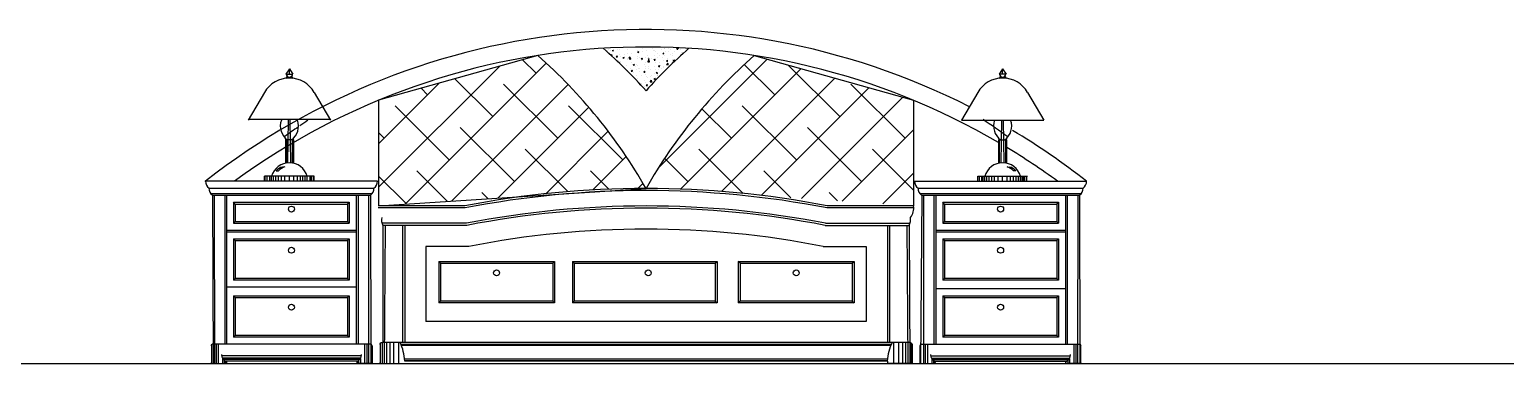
# Model space of a CAD drawing. Header units: inches. Extents: x 18.5 to 61, y 8.5 to 33.3.
# Drawn here: x 43.933 to 48.141, y 15.048 to 16.001 of the extents above; entities that cross this region are included whole.
import ezdxf

# ---------------------------------------------------------------- set-up
doc = ezdxf.new("R2010")
doc.units = ezdxf.units.IN
doc.header["$MEASUREMENT"] = 0
doc.layers.add('02', color=2, linetype='Continuous')
doc.layers.add('1', color=1, linetype='Continuous')

msp = doc.modelspace()

# ---------------------------------------------------------------- linework, layer by layer
at = {"layer": '02'}
for p, q in [((45.3821, 15.9267), (44.9279, 15.7988)), ((45.377, 15.876), (45.3386, 15.9144)), ((45.5799, 15.9417), (45.5799, 15.9417)), ((45.5805, 15.9377), (45.5805, 15.9377)), ((45.5848, 15.9449), (45.5848, 15.9449)), ((45.5886, 15.9415), (45.5886, 15.9415)), ((45.5906, 15.9269), (45.5931, 15.9295)), ((45.5929, 15.9248), (45.5936, 15.9247)), ((45.5936, 15.9247), (45.593, 15.9294)), ((45.5945, 15.9406), (45.598, 15.942)), ((45.5945, 15.9406), (45.597, 15.939)), ((45.597, 15.9389), (45.598, 15.9419)), ((45.5989, 15.9442), (45.5989, 15.9442)), ((45.6057, 15.9227), (45.6081, 15.9256)), ((45.6057, 15.9227), (45.6087, 15.9224)), ((45.6076, 15.9129), (45.6076, 15.9129)), ((45.6087, 15.9224), (45.6081, 15.9255)), ((45.6097, 15.9427), (45.6097, 15.9427)), ((45.613, 15.9117), (45.613, 15.9117)), ((45.6136, 15.9284), (45.6136, 15.9284)), ((45.6142, 15.945), (45.6142, 15.945)), ((45.6166, 15.9106), (45.6166, 15.9106)), ((45.6177, 15.924), (45.6177, 15.924)), ((45.6244, 15.9205), (45.6279, 15.9218)), ((45.6244, 15.9205), (45.6269, 15.9188)), ((45.6268, 15.9187), (45.6278, 15.9218)), ((45.6298, 15.9303), (45.6298, 15.9303)), ((45.6368, 15.9179), (45.6368, 15.9179)), ((45.6382, 15.9427), (45.6382, 15.9427)), ((45.6383, 15.9149), (45.6383, 15.9149)), ((45.6389, 15.9316), (45.6389, 15.9316)), ((45.6416, 15.9196), (45.644, 15.9224)), ((45.6416, 15.9196), (45.6446, 15.9193)), ((45.6425, 15.9171), (45.6464, 15.9212)), ((45.6425, 15.9171), (45.647, 15.9165)), ((45.6445, 15.9192), (45.6439, 15.9224)), ((45.6444, 15.9229), (45.6444, 15.9229)), ((45.647, 15.9164), (45.6464, 15.9211)), ((45.6487, 15.9328), (45.6487, 15.9328)), ((45.6649, 15.9416), (45.6649, 15.9416)), ((45.6649, 15.9353), (45.6649, 15.9353)), ((45.666, 15.9229), (45.666, 15.9229)), ((45.6664, 15.9366), (45.6699, 15.938)), ((45.6664, 15.9366), (45.6689, 15.9349)), ((45.6672, 15.9172), (45.6672, 15.9172)), ((45.6688, 15.9349), (45.6699, 15.9379)), ((45.6711, 15.9217), (45.6711, 15.9217)), ((45.6774, 15.9164), (45.6798, 15.9193)), ((45.6774, 15.9164), (45.6804, 15.9162)), ((45.6779, 15.9119), (45.6779, 15.9119)), ((45.6797, 15.9189), (45.6797, 15.9189)), ((45.6804, 15.9161), (45.6798, 15.9192)), ((45.6803, 15.9369), (45.6803, 15.9369)), ((45.6811, 15.9472), (45.6811, 15.9472)), ((45.6899, 15.9222), (45.6899, 15.9222)), ((45.6916, 15.9404), (45.6916, 15.9404)), ((45.6951, 15.9279), (45.6951, 15.9279)), ((45.6959, 15.9089), (45.6998, 15.9129)), ((45.6959, 15.9089), (45.7004, 15.9082)), ((45.6962, 15.9165), (45.6997, 15.9178)), ((45.6962, 15.9165), (45.6987, 15.9148)), ((45.6978, 15.9206), (45.6978, 15.9206)), ((45.6986, 15.9214), (45.6986, 15.9214)), ((45.6987, 15.9147), (45.6997, 15.9178)), ((45.7003, 15.9081), (45.6998, 15.9129)), ((45.7071, 15.9169), (45.7071, 15.9169)), ((45.7078, 15.946), (45.7078, 15.946)), ((45.7118, 15.9411), (45.7118, 15.9411)), ((45.7133, 15.9133), (45.7157, 15.9162)), ((45.7133, 15.9133), (45.7163, 15.913)), ((45.7152, 15.9254), (45.7152, 15.9254)), ((45.7163, 15.913), (45.7157, 15.9161)), ((45.7158, 15.942), (45.7158, 15.942)), ((45.7183, 15.9393), (45.7183, 15.9393)), ((45.7243, 15.9329), (45.7243, 15.9329)), ((45.7245, 15.9195), (45.7245, 15.9195)), ((45.726, 15.6062), (46.036, 15.9162)), ((45.7296, 15.9074), (45.7296, 15.9074)), ((45.7302, 15.9255), (45.7302, 15.9255)), ((45.7344, 15.9449), (45.7344, 15.9449)), ((45.7363, 15.9219), (45.7363, 15.9219)), ((45.7382, 15.9326), (45.7417, 15.934)), ((45.7382, 15.9326), (45.7407, 15.9309)), ((45.7405, 15.9125), (45.7405, 15.9125)), ((45.7407, 15.9309), (45.7417, 15.9339)), ((45.7418, 15.9458), (45.7418, 15.9458)), ((45.7427, 15.9272), (45.7427, 15.9272)), ((45.7433, 15.9452), (45.7433, 15.9452)), ((45.745, 15.9382), (45.745, 15.9382)), ((45.7485, 15.9099), (45.7485, 15.9099)), ((45.7492, 15.9102), (45.7516, 15.913)), ((45.7492, 15.9102), (45.7521, 15.9099)), ((45.7512, 15.9184), (45.7512, 15.9184)), ((45.7521, 15.9098), (45.7515, 15.9129)), ((45.7534, 15.9379), (45.7534, 15.9379)), ((45.7559, 15.9469), (45.7559, 15.9469)), ((45.7611, 15.9438), (45.7611, 15.9438)), ((45.7616, 15.9297), (45.7616, 15.9297)), ((45.7654, 15.9269), (45.7654, 15.9269)), ((45.7662, 15.916), (45.7662, 15.916)), ((45.7668, 15.9327), (45.7668, 15.9327)), ((45.7681, 15.9125), (45.7716, 15.9138)), ((45.7681, 15.9125), (45.7706, 15.9108)), ((45.7705, 15.9107), (45.7716, 15.9138)), ((45.7717, 15.9371), (45.7717, 15.9371)), ((45.7779, 15.9172), (45.7779, 15.9172)), ((45.7781, 15.9446), (45.7805, 15.9475)), ((45.7781, 15.9446), (45.7811, 15.9444)), ((45.7803, 15.9487), (45.7827, 15.9471)), ((45.781, 15.9443), (45.7805, 15.9474)), ((45.7826, 15.9429), (45.7826, 15.9429)), ((45.7827, 15.947), (45.7832, 15.9486)), ((45.7878, 15.9426), (45.7878, 15.9426)), ((45.7921, 15.9359), (45.7921, 15.9359)), ((45.7932, 15.9338), (45.7932, 15.9338)), ((45.7946, 15.9319), (45.7946, 15.9319)), ((45.7984, 15.9359), (45.7984, 15.9359)), ((45.9988, 15.9267), (46.453, 15.7988)), ((44.9279, 15.5506), (45.2734, 15.8961)), ((45.0038, 15.5027), (45.406, 15.9049)), ((45.6196, 15.9019), (45.6196, 15.9019)), ((45.6347, 15.8973), (45.6347, 15.8973)), ((45.6387, 15.8844), (45.6387, 15.8844)), ((45.6452, 15.8906), (45.6452, 15.8906)), ((45.6485, 15.882), (45.6509, 15.8848)), ((45.6485, 15.882), (45.6515, 15.8817)), ((45.6488, 15.9069), (45.6488, 15.9069)), ((45.6515, 15.8816), (45.6509, 15.8848)), ((45.6514, 15.8708), (45.6514, 15.8708)), ((45.6534, 15.8794), (45.6534, 15.8794)), ((45.654, 15.8975), (45.654, 15.8975)), ((45.6542, 15.9004), (45.6577, 15.9017)), ((45.6542, 15.9004), (45.6567, 15.8987)), ((45.6567, 15.8986), (45.6577, 15.9016)), ((45.6614, 15.8962), (45.6614, 15.8962)), ((45.6624, 15.8687), (45.6624, 15.8687)), ((45.663, 15.8854), (45.663, 15.8854)), ((45.6636, 15.902), (45.6636, 15.902)), ((45.6665, 15.8991), (45.6665, 15.8991)), ((45.6679, 15.8894), (45.6679, 15.8894)), ((45.6719, 15.8895), (45.6719, 15.8895)), ((45.6723, 15.8819), (45.6723, 15.8819)), ((45.6781, 15.8696), (45.6781, 15.8696)), ((45.6841, 15.8802), (45.6876, 15.8816)), ((45.6841, 15.8802), (45.6866, 15.8786)), ((45.6844, 15.8788), (45.6868, 15.8817)), ((45.6844, 15.8788), (45.6874, 15.8786)), ((45.6855, 15.9016), (45.6855, 15.9016)), ((45.6865, 15.8785), (45.6875, 15.8815)), ((45.6873, 15.8785), (45.6867, 15.8816)), ((45.6881, 15.8951), (45.6881, 15.8951)), ((45.6881, 15.8722), (45.6881, 15.8722)), ((45.6887, 15.8889), (45.6887, 15.8889)), ((45.6893, 15.9055), (45.6893, 15.9055)), ((45.6907, 15.8664), (45.6907, 15.8664)), ((45.697, 15.8944), (45.697, 15.8944)), ((45.6986, 15.8883), (45.6986, 15.8883)), ((45.7032, 15.868), (45.7032, 15.868)), ((45.7039, 15.8861), (45.7039, 15.8861)), ((45.7048, 15.8685), (45.7048, 15.8685)), ((45.7134, 15.8755), (45.7134, 15.8755)), ((45.7148, 15.8939), (45.7148, 15.8939)), ((45.7164, 15.8877), (45.7164, 15.8877)), ((45.717, 15.9058), (45.717, 15.9058)), ((45.7202, 15.8757), (45.7226, 15.8786)), ((45.7202, 15.8757), (45.7232, 15.8754)), ((45.7222, 15.8705), (45.7222, 15.8705)), ((45.7232, 15.8753), (45.7226, 15.8785)), ((45.7241, 15.8696), (45.7241, 15.8696)), ((45.7253, 15.8872), (45.7253, 15.8872)), ((45.7261, 15.8964), (45.7296, 15.8977)), ((45.7261, 15.8964), (45.7286, 15.8947)), ((45.7262, 15.8994), (45.7262, 15.8994)), ((45.7285, 15.8946), (45.7295, 15.8976)), ((45.7353, 15.8902), (45.7353, 15.8902)), ((45.7393, 15.8792), (45.7393, 15.8792)), ((45.7399, 15.8958), (45.7399, 15.8958)), ((45.7415, 15.8928), (45.7415, 15.8928)), ((45.7493, 15.9006), (45.7532, 15.9047)), ((45.7493, 15.9006), (45.7537, 15.8999)), ((45.7537, 15.8998), (45.7531, 15.9046)), ((45.7554, 15.9044), (45.7554, 15.9044)), ((45.789, 15.5455), (46.1326, 15.889)), ((46.0576, 15.8141), (45.9707, 15.901)), ((46.2432, 15.7522), (46.0962, 15.8993)), ((44.9279, 15.6743), (45.1011, 15.8476)), ((45.0677, 15.8141), (45.0489, 15.8329)), ((45.1361, 15.5113), (45.4685, 15.8437)), ((45.2533, 15.7522), (45.1455, 15.8601)), ((45.4389, 15.6904), (45.2842, 15.8451)), ((45.6592, 15.8622), (45.6592, 15.8622)), ((45.6658, 15.8596), (45.6658, 15.8596)), ((45.6735, 15.8446), (45.6754, 15.8453)), ((45.6747, 15.8433), (45.6754, 15.8452)), ((45.6776, 15.8466), (45.6776, 15.8466)), ((45.6869, 15.839), (45.6869, 15.839)), ((45.6875, 15.8556), (45.6875, 15.8556)), ((45.6901, 15.8483), (45.6901, 15.8483)), ((45.6913, 15.8412), (45.6937, 15.8441)), ((45.6913, 15.8412), (45.6943, 15.841)), ((45.6943, 15.8409), (45.6937, 15.844)), ((45.695, 15.8646), (45.695, 15.8646)), ((45.6951, 15.843), (45.6951, 15.843)), ((45.7025, 15.8519), (45.7064, 15.8559)), ((45.7025, 15.8519), (45.707, 15.8512)), ((45.707, 15.8511), (45.7064, 15.8559)), ((45.707, 15.8536), (45.707, 15.8536)), ((45.709, 15.8508), (45.709, 15.8508)), ((45.7127, 15.8588), (45.7127, 15.8588)), ((45.7139, 15.8601), (45.7174, 15.8615)), ((45.7139, 15.8601), (45.7164, 15.8584)), ((45.7164, 15.8583), (45.7174, 15.8614)), ((45.906, 15.5387), (46.2291, 15.8618)), ((46.0184, 15.5274), (46.3256, 15.8346)), ((46.4289, 15.6904), (46.2742, 15.8451)), ((45.1296, 15.6285), (44.9749, 15.7832)), ((45.6245, 15.6285), (45.4698, 15.7832)), ((46.1195, 15.6285), (45.9648, 15.7832)), ((46.1333, 15.5185), (46.4222, 15.8074)), ((44.7897, 15.7441), (44.5575, 15.7441)), ((44.6694, 15.6203), (44.6714, 15.7417)), ((44.6774, 15.6203), (44.6759, 15.7417)), ((45.2684, 15.5199), (45.5273, 15.7788)), ((45.9339, 15.6904), (45.8498, 15.7744)), ((46.7035, 15.6203), (46.7051, 15.7417)), ((46.7115, 15.6203), (46.7096, 15.7417)), ((44.9439, 15.6904), (44.9279, 15.7064)), ((45.3152, 15.5666), (45.1605, 15.7213)), ((45.4045, 15.5322), (45.5826, 15.7103)), ((46.3051, 15.5666), (46.1504, 15.7213)), ((46.2495, 15.511), (46.453, 15.7145)), ((44.6631, 15.6194), (44.6631, 15.6859)), ((44.6663, 15.6199), (44.6663, 15.6859)), ((44.6823, 15.6196), (44.6823, 15.6859)), ((45.4674, 15.5381), (45.3461, 15.6594)), ((45.9674, 15.5331), (45.8411, 15.6594)), ((46.453, 15.5425), (46.3361, 15.6594)), ((46.6962, 15.6191), (46.6962, 15.6859)), ((46.6986, 15.6196), (46.6986, 15.6859)), ((46.7164, 15.6196), (46.7164, 15.6859)), ((46.7188, 15.6191), (46.7188, 15.6859)), ((45.5391, 15.543), (45.6341, 15.6381)), ((45.8101, 15.5666), (45.7435, 15.6332)), ((44.6049, 15.5699), (44.6049, 15.5819)), ((44.6104, 15.5699), (44.6104, 15.5819)), ((44.6182, 15.5699), (44.6182, 15.5819)), ((44.6229, 15.5699), (44.6229, 15.5819)), ((44.6286, 15.5699), (44.6286, 15.5819)), ((44.6348, 15.5699), (44.6348, 15.5819)), ((44.6364, 15.5974), (44.6429, 15.5974)), ((44.6423, 15.5699), (44.6423, 15.5819)), ((44.6508, 15.5699), (44.6508, 15.5819)), ((44.6611, 15.6085), (44.6537, 15.6082)), ((44.6606, 15.5699), (44.6606, 15.5819)), ((44.6736, 15.5699), (44.6736, 15.5819)), ((44.6867, 15.5699), (44.6867, 15.5819)), ((44.6964, 15.5699), (44.6964, 15.5819)), ((44.7049, 15.5699), (44.7049, 15.5819)), ((44.7124, 15.5699), (44.7124, 15.5819)), ((44.7186, 15.5699), (44.7186, 15.5819)), ((44.7243, 15.5699), (44.7243, 15.5819)), ((44.7332, 15.5699), (44.7332, 15.5819)), ((44.7368, 15.5699), (44.7368, 15.5819)), ((44.7424, 15.5699), (44.7424, 15.5819)), ((45.0058, 15.5048), (44.9279, 15.5827)), ((45.1238, 15.5105), (45.0367, 15.5976)), ((45.5841, 15.5452), (45.5317, 15.5976)), ((46.1038, 15.5204), (46.0267, 15.5976)), ((46.3657, 15.5035), (46.453, 15.5908)), ((46.6411, 15.5699), (46.6411, 15.5819)), ((46.6477, 15.5699), (46.6477, 15.5819)), ((46.6519, 15.5699), (46.6519, 15.5819)), ((46.6566, 15.5699), (46.6566, 15.5819)), ((46.6623, 15.5699), (46.6623, 15.5819)), ((46.6685, 15.5699), (46.6685, 15.5819)), ((46.676, 15.5699), (46.676, 15.5819)), ((46.6845, 15.5699), (46.6845, 15.5819)), ((46.6943, 15.5699), (46.6943, 15.5819)), ((46.7073, 15.5699), (46.7073, 15.5819)), ((46.7199, 15.6085), (46.7272, 15.6082)), ((46.7204, 15.5699), (46.7204, 15.5819)), ((46.7301, 15.5699), (46.7301, 15.5819)), ((46.7446, 15.5974), (46.738, 15.5974)), ((46.7386, 15.5699), (46.7386, 15.5819)), ((46.7461, 15.5699), (46.7461, 15.5819)), ((46.7523, 15.5699), (46.7523, 15.5819)), ((46.758, 15.5699), (46.758, 15.5819)), ((46.7627, 15.5699), (46.7627, 15.5819)), ((46.7669, 15.5699), (46.7669, 15.5819)), ((46.7705, 15.5699), (46.7705, 15.5819)), ((46.7761, 15.5699), (46.7761, 15.5819)), ((44.4444, 15.5478), (44.9147, 15.5478)), ((44.4492, 15.5328), (44.9099, 15.5328)), ((44.9279, 15.4978), (45.6905, 15.5472)), ((45.24, 15.518), (45.2224, 15.5357)), ((45.6669, 15.5471), (45.6819, 15.5621)), ((46.2361, 15.5119), (46.2123, 15.5357)), ((46.4662, 15.5478), (46.9365, 15.5478)), ((46.471, 15.5328), (46.9317, 15.5328)), ((44.4545, 15.5278), (44.4563, 15.0478)), ((44.4595, 15.5278), (44.4598, 15.0478)), ((44.4895, 15.5278), (44.4895, 15.1028)), ((44.5145, 15.5078), (44.8445, 15.5078)), ((44.5145, 15.5078), (44.5145, 15.4478)), ((44.5195, 15.5028), (44.5145, 15.5078)), ((44.5195, 15.5028), (44.8395, 15.5028)), ((44.5195, 15.5028), (44.5195, 15.4528)), ((44.8395, 15.5028), (44.8445, 15.5078)), ((44.8395, 15.5028), (44.8395, 15.4528)), ((44.8445, 15.5078), (44.8445, 15.4478)), ((44.8695, 15.5278), (44.8695, 15.1028)), ((44.8995, 15.5278), (44.8992, 15.0478)), ((44.9045, 15.5278), (44.9054, 15.0478)), ((45.1745, 15.4918), (44.9272, 15.4918)), ((46.453, 15.4918), (46.2064, 15.4918)), ((46.4764, 15.5278), (46.4735, 15.0478)), ((46.4814, 15.5278), (46.4817, 15.0478)), ((46.5114, 15.5278), (46.5114, 15.1028)), ((46.5364, 15.5078), (46.8664, 15.5078)), ((46.5414, 15.5028), (46.5364, 15.5078)), ((46.5364, 15.5078), (46.5364, 15.4478)), ((46.5414, 15.5028), (46.8614, 15.5028)), ((46.5414, 15.5028), (46.5414, 15.4528)), ((46.8614, 15.5028), (46.8664, 15.5078)), ((46.8614, 15.5028), (46.8614, 15.4528)), ((46.8664, 15.5078), (46.8664, 15.4478)), ((46.8914, 15.5278), (46.8914, 15.1028)), ((46.9214, 15.5278), (46.9211, 15.0478)), ((46.9264, 15.5278), (46.9273, 15.0478)), ((44.5195, 15.4528), (44.5145, 15.4478)), ((44.5145, 15.4478), (44.8445, 15.4478)), ((44.5195, 15.4528), (44.8395, 15.4528)), ((44.8395, 15.4528), (44.8445, 15.4478)), ((45.1787, 15.4478), (44.9376, 15.4478)), ((46.2022, 15.4478), (46.4433, 15.4478)), ((46.5414, 15.4528), (46.5364, 15.4478)), ((46.5364, 15.4478), (46.8664, 15.4478)), ((46.5414, 15.4528), (46.8614, 15.4528)), ((46.8614, 15.4528), (46.8664, 15.4478)), ((44.5145, 15.4038), (44.5145, 15.2853)), ((44.5145, 15.4038), (44.8445, 15.4038)), ((44.5195, 15.3988), (44.5145, 15.4038)), ((44.8395, 15.3988), (44.8445, 15.4038)), ((44.8445, 15.4038), (44.8445, 15.2853)), ((44.9465, 15.4418), (44.9437, 15.0478)), ((44.9965, 15.4418), (44.9965, 15.1078)), ((46.3845, 15.4418), (46.3845, 15.1078)), ((46.4345, 15.4418), (46.4372, 15.0478)), ((46.4405, 15.4418), (46.4428, 15.0478)), ((46.5364, 15.4038), (46.8664, 15.4038)), ((46.5364, 15.4038), (46.5364, 15.2853)), ((46.5414, 15.3988), (46.5364, 15.4038)), ((46.8614, 15.3988), (46.8664, 15.4038)), ((46.8664, 15.4038), (46.8664, 15.2853)), ((44.5195, 15.3988), (44.5195, 15.2903)), ((44.5195, 15.3988), (44.8395, 15.3988)), ((44.8395, 15.3988), (44.8395, 15.2903)), ((46.5414, 15.3988), (46.8614, 15.3988)), ((46.5414, 15.3988), (46.5414, 15.2903)), ((46.8614, 15.3988), (46.8614, 15.2903)), ((45.0993, 15.3392), (45.4293, 15.3392)), ((45.0993, 15.3392), (45.0993, 15.2207)), ((45.1043, 15.3342), (45.0993, 15.3392)), ((45.1043, 15.3342), (45.4243, 15.3342)), ((45.1043, 15.3342), (45.1043, 15.2257)), ((45.4243, 15.3342), (45.4293, 15.3392)), ((45.4243, 15.3342), (45.4243, 15.2257)), ((45.4293, 15.3392), (45.4293, 15.2207)), ((45.4808, 15.3392), (45.893, 15.3392)), ((45.4858, 15.3342), (45.4808, 15.3392)), ((45.4808, 15.3392), (45.4808, 15.2207)), ((45.4858, 15.3342), (45.888, 15.3342)), ((45.4858, 15.3342), (45.4858, 15.2257)), ((45.888, 15.3342), (45.893, 15.3392)), ((45.888, 15.3342), (45.888, 15.2257)), ((45.893, 15.3392), (45.893, 15.2207)), ((45.9536, 15.3392), (46.2836, 15.3392)), ((45.9586, 15.3342), (45.9536, 15.3392)), ((45.9536, 15.3392), (45.9536, 15.2207)), ((45.9586, 15.3342), (46.2786, 15.3342)), ((45.9586, 15.3342), (45.9586, 15.2257)), ((46.2786, 15.3342), (46.2836, 15.3392)), ((46.2786, 15.3342), (46.2786, 15.2257)), ((46.2836, 15.3392), (46.2836, 15.2207)), ((44.5195, 15.2903), (44.5145, 15.2853)), ((44.8445, 15.2853), (44.5145, 15.2853)), ((44.8395, 15.2903), (44.5195, 15.2903)), ((44.8395, 15.2903), (44.8445, 15.2853)), ((46.5414, 15.2903), (46.5364, 15.2853)), ((46.8664, 15.2853), (46.5364, 15.2853)), ((46.8614, 15.2903), (46.5414, 15.2903)), ((46.8614, 15.2903), (46.8664, 15.2853)), ((44.5145, 15.2413), (44.5145, 15.1228)), ((44.5145, 15.2413), (44.8445, 15.2413)), ((44.5195, 15.2363), (44.5145, 15.2413)), ((44.5195, 15.2363), (44.5195, 15.1278)), ((44.5195, 15.2363), (44.8395, 15.2363)), ((44.8395, 15.2363), (44.8445, 15.2413)), ((44.8395, 15.2363), (44.8395, 15.1278)), ((44.8445, 15.2413), (44.8445, 15.1228)), ((46.5364, 15.2413), (46.5364, 15.1228)), ((46.5364, 15.2413), (46.8664, 15.2413)), ((46.5414, 15.2363), (46.5364, 15.2413)), ((46.5414, 15.2363), (46.5414, 15.1278)), ((46.5414, 15.2363), (46.8614, 15.2363)), ((46.8614, 15.2363), (46.8664, 15.2413)), ((46.8614, 15.2363), (46.8614, 15.1278)), ((46.8664, 15.2413), (46.8664, 15.1228)), ((45.1043, 15.2257), (45.0993, 15.2207)), ((45.4293, 15.2207), (45.0993, 15.2207)), ((45.4243, 15.2257), (45.1043, 15.2257)), ((45.4243, 15.2257), (45.4293, 15.2207)), ((45.4858, 15.2257), (45.4808, 15.2207)), ((45.893, 15.2207), (45.4808, 15.2207)), ((45.888, 15.2257), (45.4858, 15.2257)), ((45.888, 15.2257), (45.893, 15.2207)), ((45.9586, 15.2257), (45.9536, 15.2207)), ((46.2836, 15.2207), (45.9536, 15.2207)), ((46.2786, 15.2257), (45.9586, 15.2257)), ((46.2786, 15.2257), (46.2836, 15.2207)), ((44.5195, 15.1278), (44.5145, 15.1228)), ((44.8445, 15.1228), (44.5145, 15.1228)), ((44.8395, 15.1278), (44.5195, 15.1278)), ((44.8395, 15.1278), (44.8445, 15.1228)), ((44.9509, 15.1078), (44.9509, 15.0478)), ((44.9596, 15.1078), (44.9596, 15.0478)), ((44.9704, 15.1078), (44.9704, 15.0478)), ((44.9848, 15.1078), (44.9848, 15.0478)), ((46.3962, 15.1078), (46.3962, 15.0478)), ((46.4105, 15.1078), (46.4105, 15.0478)), ((46.4213, 15.1078), (46.4213, 15.0478)), ((46.43, 15.1078), (46.43, 15.0478)), ((46.5414, 15.1278), (46.5364, 15.1228)), ((46.8664, 15.1228), (46.5364, 15.1228)), ((46.8614, 15.1278), (46.5414, 15.1278)), ((46.8614, 15.1278), (46.8664, 15.1228)), ((44.4517, 15.1011), (44.4517, 15.0478)), ((44.4645, 15.1028), (44.4645, 15.0478)), ((44.471, 15.1028), (44.471, 15.0478)), ((44.8788, 15.0694), (44.4803, 15.0694)), ((44.8881, 15.1028), (44.8881, 15.0478)), ((44.8945, 15.1028), (44.8945, 15.0478)), ((44.932, 15.1038), (44.932, 15.0478)), ((44.9381, 15.1074), (44.9381, 15.0478)), ((44.991, 15.1031), (46.3899, 15.1031)), ((44.9925, 15.0997), (46.3884, 15.0997)), ((46.4464, 15.1058), (46.4464, 15.0478)), ((46.4489, 15.1038), (46.4489, 15.0478)), ((46.4864, 15.1028), (46.4864, 15.0478)), ((46.4929, 15.1028), (46.4929, 15.0478)), ((46.5021, 15.0694), (46.9006, 15.0694)), ((46.9099, 15.1028), (46.9099, 15.0478)), ((46.9164, 15.1028), (46.9164, 15.0478)), ((46.9292, 15.1011), (46.9292, 15.0478)), ((44.8768, 15.0631), (44.4823, 15.0631)), ((44.4831, 15.0617), (44.4831, 15.0478)), ((44.8739, 15.0588), (44.4852, 15.0588)), ((44.488, 15.0562), (44.488, 15.0478)), ((44.8676, 15.054), (44.4915, 15.054)), ((44.4919, 15.0538), (44.4919, 15.0478)), ((44.8672, 15.0538), (44.8672, 15.0478)), ((44.871, 15.0562), (44.871, 15.0478)), ((44.876, 15.0617), (44.876, 15.0478)), ((45.002, 15.0614), (46.3789, 15.0614)), ((45.0024, 15.0563), (46.3785, 15.0563)), ((46.5041, 15.0631), (46.8986, 15.0631)), ((46.5049, 15.0617), (46.5049, 15.0478)), ((46.507, 15.0588), (46.8957, 15.0588)), ((46.5099, 15.0562), (46.5099, 15.0478)), ((46.5133, 15.054), (46.8894, 15.054)), ((46.5138, 15.0538), (46.5138, 15.0478)), ((46.8929, 15.0562), (46.8929, 15.0478)), ((46.8978, 15.0617), (46.8978, 15.0478))]:
    msp.add_line(p, q, dxfattribs=at)
for centre, radius in [((44.6795, 15.4883), 0.00859), ((44.6795, 15.5028), 3.637978807091713e-15), ((46.7014, 15.4883), 0.00859), ((46.7014, 15.5028), 3.637978807091713e-15), ((44.6795, 15.371), 0.00859), ((46.7014, 15.371), 0.00859), ((45.2643, 15.3064), 0.00859), ((45.6967, 15.3064), 0.00859), ((46.1186, 15.3064), 0.00859), ((44.6795, 15.2085), 0.00859), ((46.7014, 15.2085), 0.00859)]:
    msp.add_circle(centre, radius, dxfattribs=at)
for centre, radius, start, end in [((44.6962, 15.725), 0.0484, 159.7836, 233.8486), ((44.651, 15.725), 0.0484, 306.1514, 20.2164), ((45.6905, 14.2954), 1.738, 123.6816, 124.6076), ((45.6905, 14.2954), 1.738, 53.5938, 56.4363), ((46.7299, 15.725), 0.0484, 159.7836, 233.8486), ((46.6847, 15.725), 0.0484, 306.1514, 20.2164), ((45.6905, 14.2954), 1.738, 124.7691, 126.3372), ((44.6615, 15.5764), 0.0328, 103.7941, 140.1172), ((44.6736, 15.5678), 0.0427, 107.1066, 136.022), ((46.7073, 15.5678), 0.0427, 43.978, 72.8934), ((46.7194, 15.5764), 0.0328, 39.8828, 76.2059), ((45.6905, 12.8233), 2.7179, 79.0563, 100.9437), ((45.6905, 12.8233), 2.6739, 78.9664, 101.0336)]:
    msp.add_arc(centre, radius, start, end, dxfattribs=at)
at = {"layer": '1'}
for p, q in [((44.6676, 15.8667), (44.663, 15.8614)), ((44.6736, 15.8881), (44.6636, 15.8737)), ((44.6636, 15.8737), (44.6836, 15.8737)), ((44.6736, 15.8881), (44.6836, 15.8737)), ((44.6736, 15.8737), (44.6736, 15.8881)), ((44.6796, 15.8667), (44.6842, 15.8614)), ((46.7013, 15.8667), (46.6967, 15.8614)), ((46.7073, 15.8881), (46.6973, 15.8737)), ((46.7173, 15.8737), (46.6973, 15.8737)), ((46.7073, 15.8737), (46.7073, 15.8881)), ((46.7073, 15.8881), (46.7173, 15.8737)), ((46.7133, 15.8667), (46.7179, 15.8614)), ((44.6029, 15.8212), (44.556, 15.7417)), ((44.7443, 15.8212), (44.7912, 15.7417)), ((44.9279, 15.7988), (44.9279, 15.4978)), ((46.453, 15.7988), (46.453, 15.4978)), ((46.6366, 15.8212), (46.5897, 15.7417)), ((46.778, 15.8212), (46.8249, 15.7417)), ((46.5897, 15.7417), (46.8249, 15.7417)), ((44.6859, 15.6859), (44.6614, 15.6859)), ((44.6859, 15.619), (44.6859, 15.6859)), ((46.6951, 15.6859), (46.7196, 15.6859)), ((44.7442, 15.5819), (44.603, 15.5819)), ((44.603, 15.5699), (44.603, 15.5819)), ((44.7442, 15.5699), (44.7442, 15.5819)), ((46.6367, 15.5819), (46.7779, 15.5819)), ((46.6367, 15.5699), (46.6367, 15.5819)), ((44.9248, 15.5678), (44.4342, 15.5678)), ((46.4561, 15.5678), (46.9467, 15.5678)), ((44.4545, 15.5278), (44.9045, 15.5278)), ((44.4945, 15.5278), (44.4945, 15.1028)), ((44.8645, 15.5278), (44.8645, 15.1028)), ((45.1739, 15.4978), (44.9279, 15.4978)), ((46.453, 15.4978), (46.207, 15.4978)), ((46.4764, 15.5278), (46.9264, 15.5278)), ((46.5164, 15.5278), (46.5164, 15.1028)), ((46.8864, 15.5278), (46.8864, 15.1028)), ((44.4945, 15.4278), (44.8645, 15.4278)), ((44.4945, 15.4238), (44.8645, 15.4238)), ((45.1793, 15.4418), (44.9405, 15.4418)), ((44.9405, 15.4418), (44.9405, 15.1078)), ((45.0025, 15.4418), (45.0025, 15.1078)), ((46.2016, 15.4418), (46.4405, 15.4418)), ((46.3785, 15.4418), (46.3785, 15.1078)), ((46.5164, 15.4278), (46.8864, 15.4278)), ((46.5164, 15.4238), (46.8864, 15.4238)), ((45.0625, 15.3818), (45.0625, 15.1678)), ((45.1851, 15.3818), (45.0625, 15.3818)), ((46.1958, 15.3818), (46.3185, 15.3818)), ((46.3185, 15.3818), (46.3185, 15.1678)), ((44.8645, 15.2653), (44.4945, 15.2653)), ((46.8864, 15.2613), (46.5164, 15.2613)), ((46.3185, 15.1678), (45.0625, 15.1678)), ((46.4405, 15.1078), (44.9405, 15.1078)), ((44.9045, 15.1028), (44.4545, 15.1028)), ((44.9095, 15.0978), (44.9095, 15.0478)), ((46.4714, 15.0978), (46.4714, 15.0478)), ((46.4764, 15.1028), (46.9264, 15.1028)), ((40.3716, 15.0478), (60.6678, 15.0478)), ((44.4495, 15.0478), (44.4945, 15.0478)), ((44.4945, 15.0528), (44.4945, 15.0478)), ((44.9095, 15.0478), (44.8645, 15.0478)), ((44.9305, 15.0478), (45.0025, 15.0478)), ((46.3785, 15.0548), (45.0025, 15.0548)), ((46.3785, 15.0548), (46.3785, 15.0478)), ((46.4505, 15.0478), (46.3785, 15.0478)), ((46.4714, 15.0478), (46.5164, 15.0478)), ((46.8864, 15.0528), (46.8864, 15.0478)), ((46.9314, 15.0478), (46.8864, 15.0478))]:
    msp.add_line(p, q, dxfattribs=at)
for centre, radius, start, end in [((45.6905, 13.9617), 2.0391, 63.1153, 128.0305), ((45.6905, 13.9617), 1.9891, 59.6643, 126.1493), ((44.3832, 14.7995), 1.506, 29.7679, 48.4552), ((44.5715, 14.8182), 1.506, 42.01, 48.5515), ((46.8094, 14.8182), 1.506, 131.4485, 137.99), ((46.9977, 14.7995), 1.506, 131.5448, 150.2321), ((44.6736, 15.8737), 0.00916, 180, 0), ((46.7073, 15.8737), 0.00916, 180, 0), ((44.6736, 15.7806), 0.0816, 29.8484, 150.1516), ((46.7073, 15.7806), 0.0816, 29.8484, 150.1516), ((45.6905, 13.9617), 2.0391, 51.9695, 59.1673), ((45.6905, 13.9617), 1.9891, 53.8507, 58.8432), ((44.6736, 15.5678), 0.0527, 15.633, 164.367), ((46.7073, 15.5678), 0.0527, 15.633, 164.367), ((44.4601, 15.5684), 0.0258, 181.2438, 232.669), ((44.4673, 15.5468), 0.0229, 177.4989, 236.2085), ((44.8918, 15.5468), 0.0229, 303.7915, 2.5011), ((44.899, 15.5684), 0.0258, 307.331, 358.7562), ((45.6905, 12.8233), 2.7239, 79.0684, 100.9316), ((46.4819, 15.5684), 0.0258, 181.2438, 232.669), ((46.4891, 15.5468), 0.0229, 177.4989, 236.2085), ((46.9136, 15.5468), 0.0229, 303.7915, 2.5011), ((46.9209, 15.5684), 0.0258, 307.331, 358.7562), ((45.6905, 12.8233), 2.6679, 78.954, 101.046), ((46.4144, 15.4902), 0.0394, 319.1397, 11.1754), ((44.9659, 15.4576), 0.0299, 166.8182, 211.8145), ((46.415, 15.4576), 0.0299, 328.1855, 13.1818), ((45.6905, 12.8233), 2.6079, 78.8272, 101.1728), ((44.9414, 15.0949), 0.013, 85.7823, 147.7098), ((44.8598, 15.0473), 0.1429, 3.0091, 25.0581), ((46.5138, 15.0483), 0.1355, 153.9516, 177.2432), ((46.4395, 15.0949), 0.013, 32.2902, 85.7823), ((44.4574, 15.095), 0.00832, 109.8665, 160.1335), ((44.5005, 15.0723), 0.0204, 175.693, 253.0722), ((44.8586, 15.0723), 0.0204, 286.9278, 4.307), ((44.9017, 15.095), 0.00832, 19.8665, 70.1335), ((46.4792, 15.095), 0.00832, 109.8665, 160.1335), ((46.5223, 15.0723), 0.0204, 175.693, 253.0722), ((46.8804, 15.0723), 0.0204, 286.9278, 4.307), ((46.9235, 15.095), 0.00832, 19.8665, 70.1335)]:
    msp.add_arc(centre, radius, start, end, dxfattribs=at)
for p in [(44.4342, 15.5678), (44.4495, 15.0478), (44.9305, 15.0478), (46.4505, 15.0478), (46.4714, 15.0478), (46.9314, 15.0478)]:
    msp.add_point(p, dxfattribs=at)

doc.saveas('drawing.dxf')
